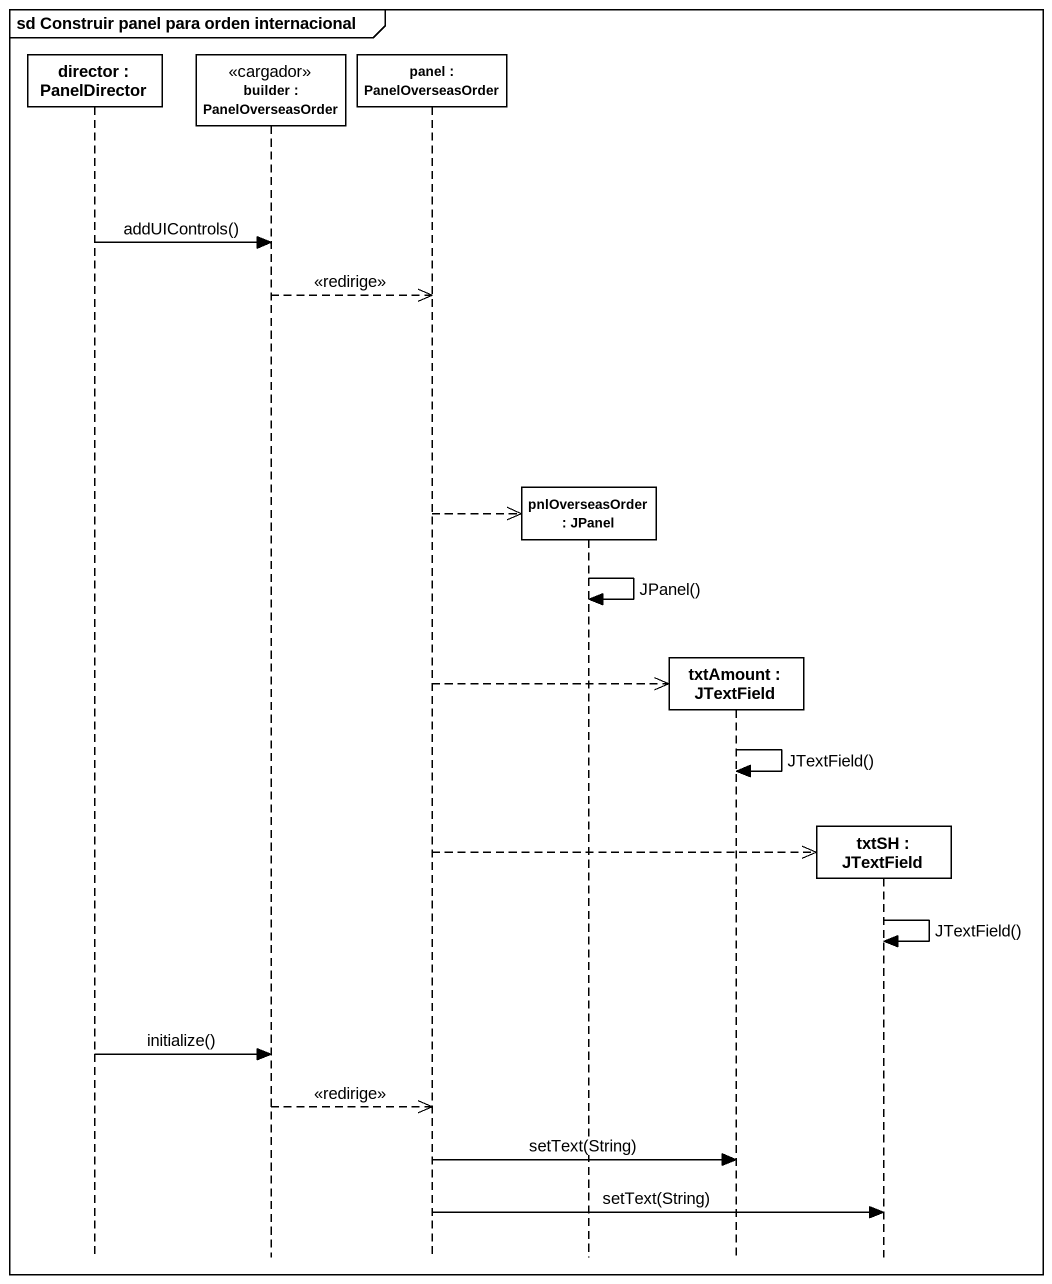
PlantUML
@startuml
mainframe sd Construir panel para orden internacional
hide footbox
participant "director : PanelDirector" as director
participant "builder : PanelOverseasOrder" as builder <<cargador>>
participant "panel : PanelOverseasOrder" as panel
participant "pnlOverseasOrder : JPanel" as pnlOverseasOrder
participant "txtAmount : JTextField" as txtAmount
participant "txtSH : JTextField" as txtSH

director -> builder : addUIControls()
builder -->> panel : <<redirige>>
panel -->> pnlOverseasOrder **
pnlOverseasOrder -> pnlOverseasOrder : JPanel()
panel -->> txtAmount **
txtAmount -> txtAmount : JTextField()
panel -->> txtSH **
txtSH -> txtSH : JTextField()
director -> builder : initialize()
builder -->> panel : <<redirige>>
panel -> txtAmount : setText(String)
panel -> txtSH : setText(String)
@enduml
